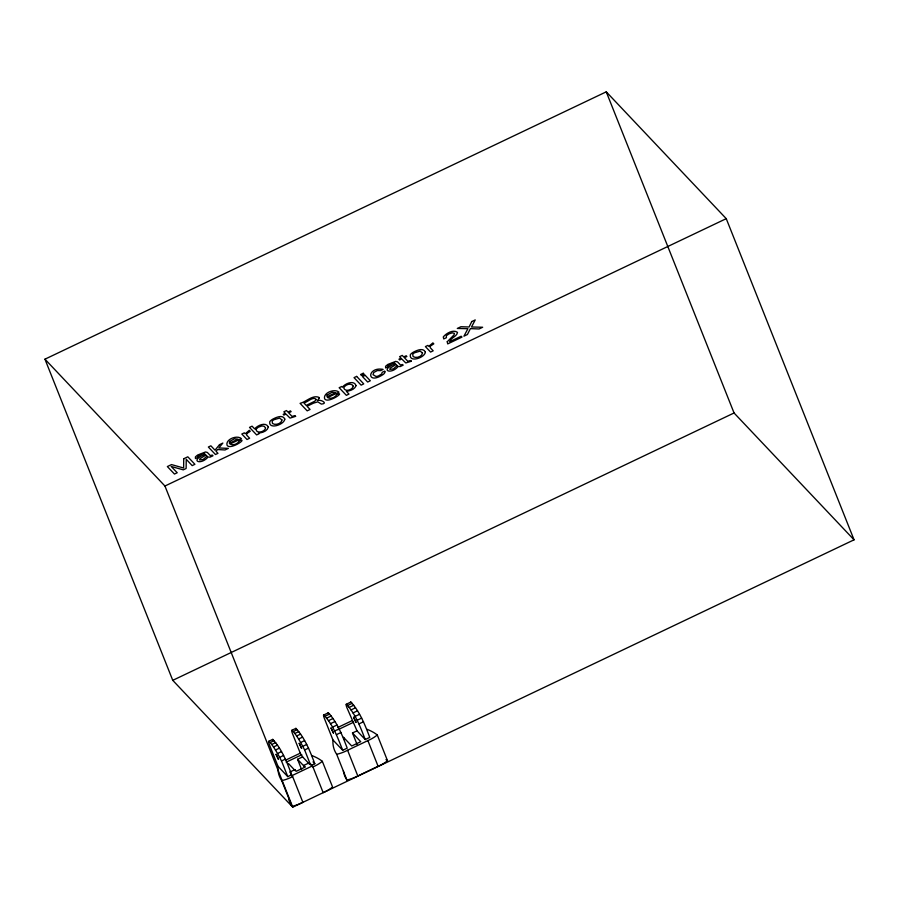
<?xml version="1.0" encoding="UTF-8"?>
<svg xmlns="http://www.w3.org/2000/svg" width="899" height="899" viewBox="0 0 899 899"><rect width="100%" height="100%" fill="white"/><g stroke="black" fill="none" stroke-linecap="round" stroke-linejoin="round"><path stroke-width="1.35" d="M44.95 359.184L606.252 91.833L726.246 218.659L854.05 539.816L292.748 807.167L172.754 680.341L44.95 359.184L164.944 486.022L292.748 807.167M164.944 486.022L726.246 218.659M172.754 680.341L734.056 412.978L854.05 539.816M323.842 714.941L328.349 712.795C337.485 722.729 342.474 735.73 347.205 748.137L342.699 750.283L332.956 739.978L324.427 718.548A6.709 0.978 64.5 0 1 323.618 714.963C333.023 724.358 337.855 738.09 342.699 750.283M346.385 704.209L350.902 702.052C360.027 711.997 365.028 724.999 369.759 737.394L365.252 739.551L357.004 730.831L346.969 707.816A6.709 0.978 64.5 0 1 346.171 704.22C355.566 713.615 360.409 727.347 365.252 739.551M281.735 780.635A130.029 52.884 -21.7 0 1 278.005 766.319L269.475 744.889A6.709 0.978 64.5 0 1 268.677 741.293L272.835 739.405C281.702 749.047 286.691 761.599 291.276 773.668L291.141 775.005L292.636 776.601A18.868 7.675 -21.7 0 1 281.735 780.635L291.973 806.358A18.868 7.675 -21.7 0 0 302.873 802.313L292.209 775.522L290.714 773.938M302.615 756.891L300.266 753.171L292.591 733.876A6.709 0.978 64.5 0 1 291.793 730.291L295.951 728.392C305.087 738.326 310.076 751.328 314.807 763.734L311.425 765.341L308.941 762.959L303.862 765.375L304.289 766.442L297.547 759.307L302.615 756.891L309.368 764.026L308.941 762.959M325.101 716.2L329.607 714.053M347.643 705.468L352.161 703.31M268.891 741.282L270.149 742.54L274.094 740.664M292.006 730.269L293.265 731.528L297.209 729.651M326.674 718.144L331.192 715.986M349.228 707.401L353.734 705.254M270.149 742.54L271.734 744.473L275.678 742.596M293.265 731.528L294.85 733.46L298.794 731.584M328.461 720.661L332.978 718.515M351.015 709.918L355.521 707.771M271.734 744.473L273.521 746.99L277.465 745.114M294.85 733.46L296.636 735.989L300.581 734.101M330.416 723.695L334.922 721.549M352.959 712.952L357.476 710.806M273.521 746.99L275.465 750.036L279.409 748.148M296.636 735.989L298.58 739.023L302.525 737.146M332.473 727.179L336.979 725.032M355.015 716.436L359.533 714.289M275.465 750.036L277.521 753.508L281.466 751.631M298.58 739.023L300.637 742.507L304.581 740.619M337.653 727.538L352.093 720.672M334.585 731.011L339.103 728.864M357.139 720.268L361.645 718.121M277.521 753.508L279.645 757.351L283.59 755.463M300.637 742.507L302.761 746.339L306.705 744.462M337.957 729.707L353.588 722.257M336.473 734.629L340.979 732.483M359.016 723.886L363.533 721.74M291.141 775.005L287.759 776.624L281.522 760.959L285.466 759.082M310.436 764.543L304.637 749.957L308.582 748.069M285.893 760.015L300.266 753.171M286.197 762.172L301.761 754.755M357.094 744.552L352.487 732.977L357.004 730.831M303.862 765.375L305.368 766.959L296.344 771.252L294.85 769.668L289.77 772.084L291.276 773.668M292.209 775.522L312.504 765.858L323.168 792.648A18.868 7.675 -21.7 0 0 332.563 787.018L322.325 761.307A130.029 52.884 -21.7 0 0 311.717 755.508M336.687 754.306A18.868 7.675 -21.7 0 0 347.587 750.26L367.882 740.596A18.868 7.675 -21.7 0 0 377.277 734.966L387.503 760.689A18.868 7.675 -21.7 0 1 378.108 766.308L357.813 775.972A18.868 7.675 -21.7 0 1 346.924 780.017L336.687 754.306A130.029 52.884 -21.7 0 1 332.956 739.978M350.868 702.063L350.677 702.074A6.709 0.978 64.5 0 0 350.588 702.355M272.813 739.405L272.622 739.416A6.709 0.978 64.5 0 0 272.566 740.225M328.349 712.795L328.135 712.817A6.709 0.978 64.5 0 0 328.079 713.615M295.928 728.392L295.737 728.404A6.709 0.978 64.5 0 0 295.681 729.213M352.487 732.977L360.735 741.697L351.723 745.99L343.474 737.27L344.497 739.843M313.043 761.858L314.807 763.734M311.009 764.274L312.504 765.858M311.425 765.341L312.931 766.926A18.868 7.675 -21.7 0 0 322.325 761.307M288.523 763.611L295.277 770.735L294.85 769.668M278.005 766.319L287.759 776.624M302.761 746.339L304.637 749.957M279.645 757.351L281.522 760.959M606.252 91.833L734.056 412.978M367.882 740.596L378.108 766.308M347.587 750.26L357.813 775.972M297.547 759.307L301.637 769.6M385.997 759.576A130.029 52.884 -21.7 0 1 387.503 760.689M366.668 729.179A130.029 52.884 -21.7 0 1 377.277 734.966M346.924 780.017A130.029 52.884 -21.7 0 1 343.373 770.859M291.973 806.358A130.029 52.884 -21.7 0 1 288.927 799.638M183.722 458.76L183.632 468.008L171.507 464.581L167.36 466.559L174.462 474.054L177.215 472.739L171.158 466.446L183.272 469.851L186.138 468.491L186.239 459.265L192.172 465.615L194.914 464.311L187.812 456.816L183.722 458.76M281.949 419.934C281.601 423.676 275.442 425.598 272.532 423.53L272.15 421.451A3.978 1.618 -21.7 0 1 273.948 419.721L279.555 418.091L281.949 419.934M422.519 352.981C422.17 356.723 416.012 358.645 413.102 356.566L412.72 354.498A3.978 1.618 -21.7 0 1 414.518 352.768L420.125 351.138L422.519 352.981M447.252 341.732L447.702 343.912L461.974 337.103L461.153 336.237L449.792 341.654C450.759 337.575 456.995 336.619 457.501 332.383C453.242 329.146 446.196 333.327 443.274 336.911L443.746 338.945L446.398 337.687L446.331 335.72L449.051 333.844L452.309 332.832L454.355 333.327L454.085 334.866L447.252 341.732M353.296 386.222C352.588 389.908 344.879 392.391 343.721 387.862C344.98 384.626 351.543 382.311 353.296 386.222M384.884 371.759L384.828 372.411A5.978 2.427 -21.7 0 1 383.3 374.4C366.05 385.907 367.073 366.275 383.098 369.41L380.558 370.624L377.389 370.545L373.782 372.456L373.029 374.647L375.861 376.4A3.596 1.461 -21.7 0 0 378.479 375.917L381.749 373.905L382.165 372.321L384.705 371.107L384.884 371.759M268.329 426.946C267.52 431.16 262.205 432.846 258.395 433.06L259.058 433.756L256.642 434.914L249.517 427.385L252.068 426.171L254.642 428.89C257.485 425.407 265.722 421.62 268.329 426.946M284.814 419.103C284.14 424.834 268.385 429.891 269.767 421.676A7.192 2.922 -21.7 0 1 272.802 419.125C276.094 417.383 282.837 414.27 284.814 419.103M425.396 352.15C424.71 357.881 408.955 362.938 410.337 354.723A7.192 2.922 -21.7 0 1 413.371 352.172C416.664 350.419 423.407 347.317 425.396 352.15M239.314 440.679C238.134 443.926 233.032 445.893 230.009 444.05L241.415 438.622C237.167 434.734 225.379 439.251 227.031 445.196C229.919 450.714 248.911 437.656 239.314 440.679M336.878 394.2C335.709 397.448 330.607 399.426 327.584 397.583L338.99 392.144C334.731 388.267 322.955 392.784 324.595 398.729C327.494 404.247 346.475 391.177 336.878 394.2M319.28 398.021L317.583 400.538C320.46 399.156 328.787 403.539 321.348 404.089L317.797 401.853L313.594 403.112L307.02 406.247L310.065 409.461L307.166 410.843L300.075 403.336C305.997 402.033 312.425 394.706 318.898 397.313L319.28 398.021M255.957 429.351C256.406 434.161 265.272 431.812 265.587 427.868L264.014 426.205L261.8 425.969L258.148 427.283L255.957 429.351M206.916 456.209L203.196 459.501L199.589 459.973L200.072 458.636L205.983 455.006L206.916 456.209M397.1 365.612L393.38 368.916L389.773 369.388L390.256 368.039L396.167 364.421L397.1 365.612M356.083 385.626C354.745 389.436 350.026 390.953 346.34 391.301L348.981 394.088L346.362 395.335L339.148 387.716L341.699 386.503L342.384 387.222C345.025 383.536 354.071 379.738 356.083 385.626M197.904 456.445L197.881 457.389L195.443 458.546L195.42 456.861L197.634 455.029L205.523 451.972L207.354 452.455L210.344 455.602L212.344 455.063L212.984 455.748L210.018 457.164L208.062 456.995C201.05 465.581 188.689 461.03 205.129 454.253L204.343 453.523L202.061 453.984L197.904 456.445M388.087 365.859L388.065 366.803L385.626 367.961L385.592 366.275L387.817 364.443L395.706 361.387L397.538 361.859L400.527 365.016L402.516 364.477L403.168 365.151L400.201 366.578L398.246 366.41C391.234 374.984 378.872 370.444 395.313 363.668L394.526 362.938L392.245 363.398L388.087 365.859M276.083 754.362L278.488 759.363L276.083 754.362M299.198 743.349L301.603 748.361L299.198 743.349M331.034 728.021L333.428 733.033L331.034 728.021M353.577 717.29L355.982 722.29L353.577 717.29M316.358 399.572L314.65 401.28L306.211 405.404L303.795 402.842C307.008 402.763 313.436 395.605 316.358 399.572M246.731 433.576L246.652 435.105L249.63 438.251L247.011 439.499L241.831 434.026L244.314 432.846L245.213 433.79L249.315 430.329L250.225 431.295L246.731 433.576M430.306 346.137L430.216 347.666L433.194 350.812L430.587 352.06L425.407 346.587L427.89 345.407L428.789 346.351L432.891 342.89L433.801 343.856L430.306 346.137M229.593 441.51L229.391 443.286L238.044 439.173L234.493 438.757L229.593 441.51M327.157 395.032L326.966 396.819L335.608 392.694L332.057 392.279L327.157 395.032M471.773 321.561L469.087 327L460.929 326.73L457.31 328.45L467.929 328.697L463.929 336.181L467.413 334.518L470.402 328.618L479.077 328.967L482.662 327.247L471.514 326.989L475.223 319.92L471.773 321.561M219.502 444.668L214.996 450.185L210.872 445.825L208.354 447.028L215.457 454.523L217.974 453.332L216.03 451.276L217.558 449.534L225.02 449.972L228.357 448.387L218.828 447.96L222.851 443.072L219.502 444.668M295.591 416.361L290.04 418.102L285.994 414.079L283.893 415.091L283.185 414.338L285.286 413.326L283.848 411.809L286.489 410.551L287.927 412.068L290.422 410.888L291.13 411.641L288.646 412.821L292.018 416.394L294.906 415.63L295.591 416.361M411.349 361.218L405.797 362.96L401.752 358.948L399.65 359.948L398.942 359.195L401.044 358.195L399.606 356.667L402.246 355.408L403.685 356.937L406.179 355.757L406.887 356.498L404.404 357.69L407.775 361.252L410.663 360.499L411.349 361.218M356.645 376.4L354.026 377.636L361.128 385.143L363.735 383.895L356.645 376.4M363.23 373.265L360.566 374.523L361.555 375.568L364.207 374.299L363.23 373.265M365.174 375.321L362.511 376.591L367.669 382.03L370.321 380.76L365.174 375.321"/></g></svg>
